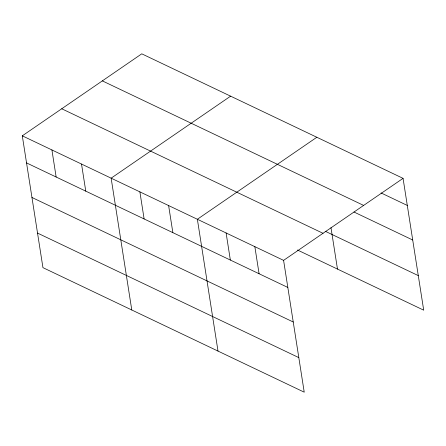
<?xml version="1.0" encoding="UTF-8"?>
<svg xmlns="http://www.w3.org/2000/svg" width="446" height="446" viewBox="0 0 446 446"><rect width="100%" height="100%" fill="white"/><g stroke="black" fill="none" stroke-linecap="round" stroke-linejoin="round"><path stroke-width="0.67" d="M22.3 135.829L283.589 260.364L304.228 392.179L42.944 267.645L22.3 135.829L141.772 53.821L403.056 178.355L423.7 310.171L297.488 250.016M230.61 96.163L111.138 178.171L131.782 309.987M316.833 137.262L197.366 219.265L218.005 351.08M283.589 260.364L403.056 178.355M381.057 192.934L407.298 205.444M102.346 80.888L363.635 205.416M353.979 212.012L412.712 240.004M325.19 231.24L418.287 275.611M61.726 108.768L323.015 233.297M26.543 162.913L287.832 287.447M31.956 197.472L293.245 322.006M37.531 233.085L298.82 357.614M330.988 227.666L337.477 269.077M254.844 246.66L259.087 273.749M226.105 232.963L230.348 260.051M168.621 205.567L172.864 232.65M139.882 191.869L144.119 218.953M81.523 164.056L85.766 191.139M51.914 149.94L56.151 177.029"/></g></svg>
